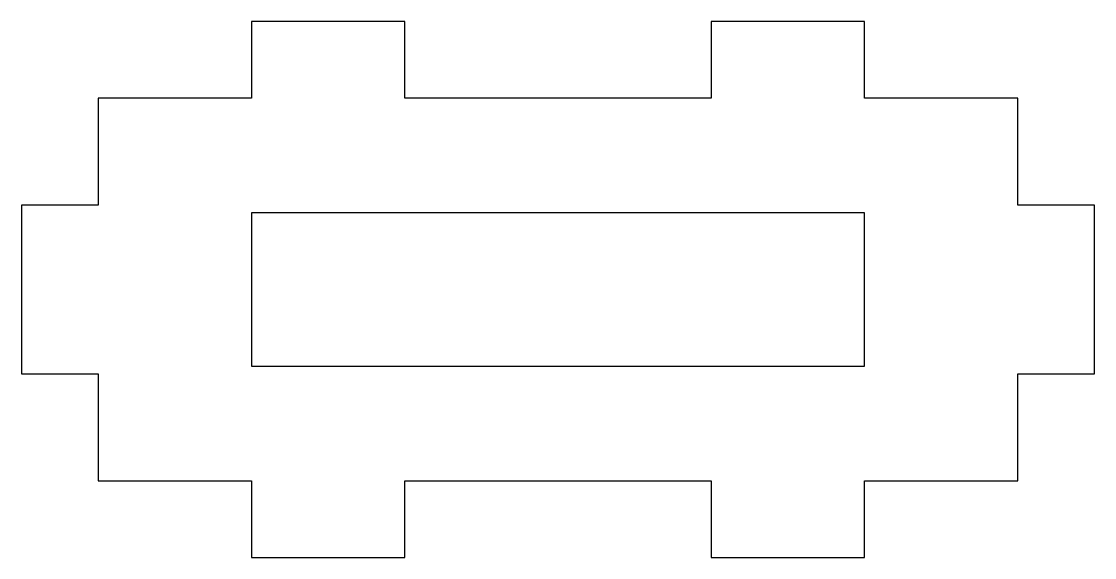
# Model space of a CAD drawing. Header units: millimetres. Extents: x -35 to 35, y -17.5 to 17.5.
import ezdxf

# ---------------------------------------------------------------- set-up
doc = ezdxf.new("R2010")
doc.units = ezdxf.units.MM

msp = doc.modelspace()

# ---------------------------------------------------------------- linework, layer by layer
at = {"color": 7, "linetype": 'Continuous', "lineweight": 25}
for p, q in [((-10, 17.5), (-20, 17.5)), ((-20, 17.5), (-20, 12.5)), ((-10, 12.5), (-10, 17.5)), ((20, 17.5), (10, 17.5)), ((10, 17.5), (10, 12.5)), ((20, 12.5), (20, 17.5)), ((-20, 12.5), (-30, 12.5)), ((-30, 12.5), (-30, 5.5)), ((10, 12.5), (-10, 12.5)), ((30, 12.5), (20, 12.5)), ((30, 5.5), (30, 12.5)), ((-30, 5.5), (-35, 5.5)), ((-35, 5.5), (-35, -5.5)), ((-20, 5), (-20, -5)), ((20, 5), (-20, 5)), ((20, -5), (20, 5)), ((35, 5.5), (30, 5.5)), ((35, -5.5), (35, 5.5)), ((-35, -5.5), (-30, -5.5)), ((-30, -5.5), (-30, -12.5)), ((-20, -5), (20, -5)), ((30, -12.5), (30, -5.5)), ((30, -5.5), (35, -5.5)), ((-30, -12.5), (-20, -12.5)), ((-20, -12.5), (-20, -17.5)), ((-10, -17.5), (-10, -12.5)), ((-10, -12.5), (10, -12.5)), ((10, -12.5), (10, -17.5)), ((20, -17.5), (20, -12.5)), ((20, -12.5), (30, -12.5)), ((-20, -17.5), (-10, -17.5)), ((10, -17.5), (20, -17.5))]:
    msp.add_line(p, q, dxfattribs=at)

doc.saveas('drawing.dxf')
